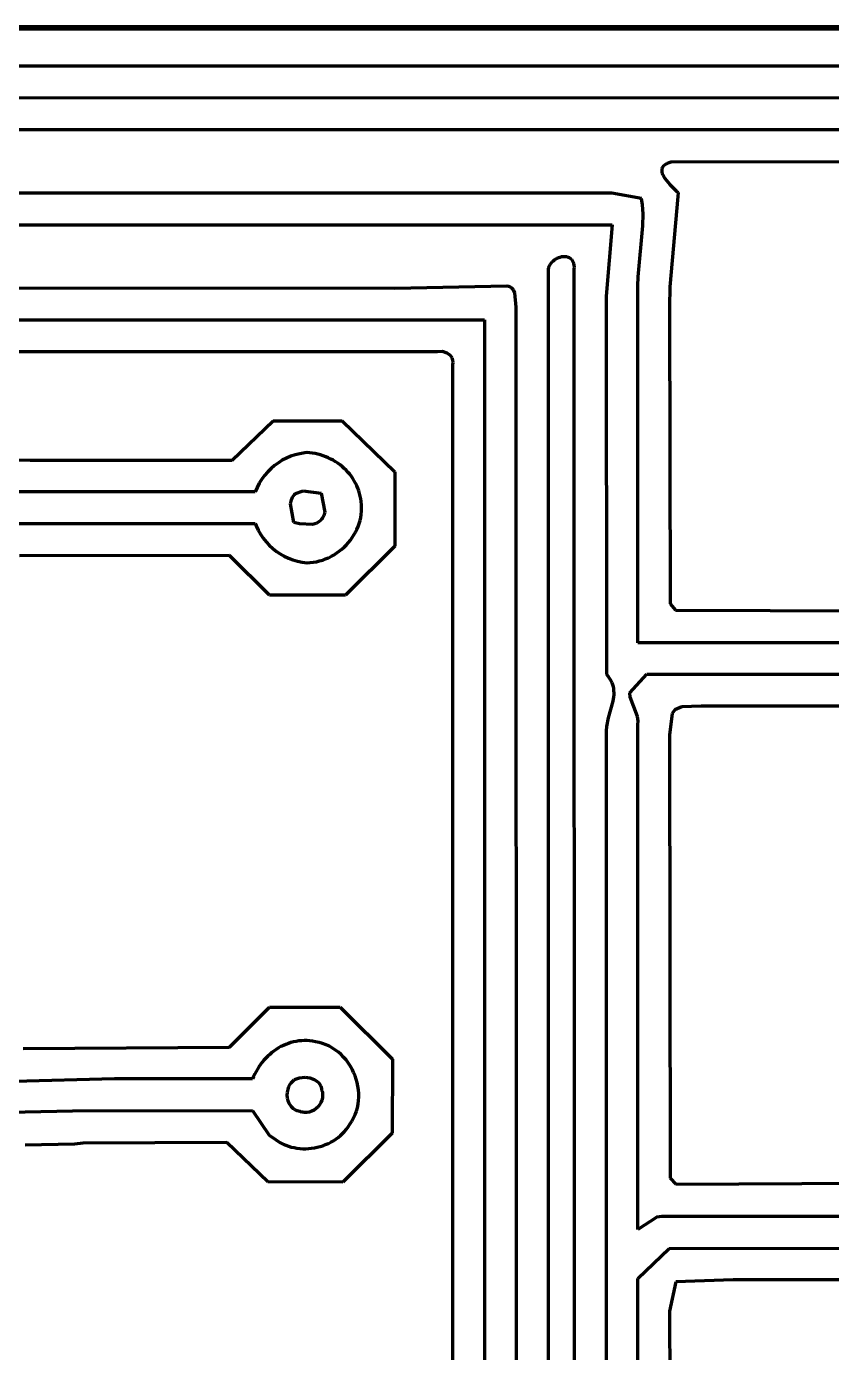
# Model space of a CAD drawing. Header units: millimetres. Extents: x 0 to 15.3, y 0 to 12.6.
# Drawn here: x 9.963 to 12.078, y 9.129 to 12.611 of the extents above; entities that cross this region are included whole.
import ezdxf

# ---------------------------------------------------------------- set-up
doc = ezdxf.new("R2010")
doc.units = ezdxf.units.MM
doc.layers.add('color#f8f8f8ff', color=7, linetype='CONTINUOUS', lineweight=100)

msp = doc.modelspace()

# ---------------------------------------------------------------- linework, layer by layer
at = {"layer": 'color#f8f8f8ff'}
for p, q in [((0, 12.6111), (15.2778, 12.6111)), ((15.2227, 12.6039), (0.0551, 12.6038)), ((7.5874, 12.5076), (13.3848, 12.5077)), ((13.2919, 12.4233), (7.6664, 12.4235)), ((7.6631, 12.3404), (13.2988, 12.3404)), ((11.6326, 12.2371), (11.6322, 12.2342)), ((11.6322, 12.2342), (11.6322, 12.2312)), ((11.6322, 12.2312), (11.6327, 12.2282)), ((11.6334, 12.2398), (11.6326, 12.2371)), ((11.6327, 12.2282), (11.6336, 12.225)), ((11.6348, 12.2425), (11.6334, 12.2398)), ((11.6336, 12.225), (11.6349, 12.2219)), ((11.6368, 12.245), (11.6348, 12.2425)), ((11.6394, 12.2474), (11.6368, 12.245)), ((11.6425, 12.2496), (11.6394, 12.2474)), ((11.6464, 12.2517), (11.6425, 12.2496)), ((11.6509, 12.2535), (11.6464, 12.2517)), ((11.6562, 12.2552), (11.6509, 12.2535)), ((12.8059, 12.2567), (11.6562, 12.2552)), ((11.6349, 12.2219), (11.6364, 12.2187)), ((11.6364, 12.2187), (11.6404, 12.2122)), ((11.6404, 12.2122), (11.6534, 12.1963)), ((11.6534, 12.1963), (11.6703, 12.1797)), ((11.5006, 12.1735), (8.8884, 12.1735)), ((11.5788, 12.159), (11.5006, 12.1735)), ((11.5812, 12.1431), (11.5788, 12.159)), ((11.6745, 12.1649), (11.6532, 11.9271)), ((11.6703, 12.1797), (11.675, 12.1753)), ((11.675, 12.1753), (11.6745, 12.1649)), ((11.583, 12.1194), (11.5812, 12.1431)), ((11.5827, 12.0878), (11.583, 12.1194)), ((9.0145, 12.0905), (11.5015, 12.0905)), ((11.5015, 12.0905), (11.4861, 11.9033)), ((11.5697, 11.9535), (11.5827, 12.0878)), ((11.3363, 11.9817), (11.3348, 11.9778)), ((11.3383, 11.9854), (11.3363, 11.9817)), ((11.3407, 11.9888), (11.3383, 11.9854)), ((11.3434, 11.992), (11.3407, 11.9888)), ((11.3464, 11.9949), (11.3434, 11.992)), ((11.3496, 11.9975), (11.3464, 11.9949)), ((11.3531, 11.9998), (11.3496, 11.9975)), ((11.3568, 12.0018), (11.3531, 11.9998)), ((11.3605, 12.0035), (11.3568, 12.0018)), ((11.3644, 12.0048), (11.3605, 12.0035)), ((11.3683, 12.0058), (11.3644, 12.0048)), ((11.3722, 12.0064), (11.3683, 12.0058)), ((11.376, 12.0066), (11.3722, 12.0064)), ((11.3798, 12.0064), (11.376, 12.0066)), ((11.3834, 12.0058), (11.3798, 12.0064)), ((11.3868, 12.0047), (11.3834, 12.0058)), ((11.39, 12.0032), (11.3868, 12.0047)), ((11.3929, 12.0013), (11.39, 12.0032)), ((11.3956, 11.9989), (11.3929, 12.0013)), ((11.3978, 11.996), (11.3956, 11.9989)), ((11.3997, 11.9926), (11.3978, 11.996)), ((11.4011, 11.9887), (11.3997, 11.9926)), ((11.402, 11.9842), (11.4011, 11.9887)), ((11.4024, 11.9792), (11.402, 11.9842)), ((11.3337, 11.9736), (11.3332, 11.9693)), ((11.3332, 11.9693), (11.3332, 11.9648)), ((11.3332, 11.9648), (11.3339, 11.9601)), ((11.3339, 11.9601), (11.3334, 2.686)), ((11.3348, 11.9778), (11.3337, 11.9736)), ((11.4023, 11.9737), (11.4024, 11.9792)), ((11.4027, 2.9988), (11.4023, 11.9737)), ((11.5692, 11.9298), (11.5697, 11.9535)), ((10.9309, 11.9234), (9.097, 11.9237)), ((11.225, 11.929), (10.9309, 11.9234)), ((11.2303, 11.9282), (11.225, 11.929)), ((11.2348, 11.9266), (11.2303, 11.9282)), ((11.2384, 11.9242), (11.2348, 11.9266)), ((11.2427, 11.9195), (11.2384, 11.9242)), ((11.2464, 11.9116), (11.2427, 11.9195)), ((11.2499, 11.8742), (11.2464, 11.9116)), ((11.5695, 10.9927), (11.5692, 11.9298)), ((11.6532, 11.9271), (11.6528, 11.8752)), ((11.4861, 11.9033), (11.4867, 10.9089)), ((9.0695, 11.8407), (11.1667, 11.8406)), ((11.1667, 11.8406), (11.1667, 2.764)), ((11.2504, 2.6468), (11.2499, 11.8742)), ((11.6528, 11.8752), (11.6541, 11.0951)), ((11.0432, 11.7568), (9.1955, 11.7562)), ((11.0563, 11.7575), (11.0432, 11.7568)), ((11.0684, 11.7536), (11.0563, 11.7575)), ((11.0767, 11.7475), (11.0684, 11.7536)), ((11.0812, 11.7407), (11.0767, 11.7475)), ((11.0832, 11.7347), (11.0812, 11.7407)), ((11.0829, 11.7232), (11.0836, 11.728)), ((11.0833, 3.6949), (11.0829, 11.7232)), ((11.0836, 11.728), (11.0832, 11.7347)), ((10.5035, 11.4722), (10.6113, 11.5755)), ((10.6113, 11.5755), (10.7923, 11.5755)), ((10.7923, 11.5755), (10.9306, 11.4412)), ((9.932, 11.473), (9.9729, 11.4722)), ((9.9729, 11.4722), (10.5035, 11.4722)), ((10.6148, 11.4581), (10.6055, 11.4501)), ((10.6247, 11.4653), (10.6148, 11.4581)), ((10.6351, 11.4718), (10.6247, 11.4653)), ((10.646, 11.4775), (10.6351, 11.4718)), ((10.6574, 11.4823), (10.646, 11.4775)), ((10.6692, 11.4862), (10.6574, 11.4823)), ((10.6813, 11.4892), (10.6692, 11.4862)), ((10.6939, 11.4913), (10.6813, 11.4892)), ((10.7002, 11.492), (10.6939, 11.4913)), ((10.7075, 11.4914), (10.7002, 11.492)), ((10.7147, 11.4905), (10.7075, 11.4914)), ((10.7218, 11.4893), (10.7147, 11.4905)), ((10.7288, 11.4877), (10.7218, 11.4893)), ((10.7358, 11.4859), (10.7288, 11.4877)), ((10.7427, 11.4836), (10.7358, 11.4859)), ((10.7494, 11.4811), (10.7427, 11.4836)), ((10.756, 11.4783), (10.7494, 11.4811)), ((10.7625, 11.4752), (10.756, 11.4783)), ((10.7688, 11.4718), (10.7625, 11.4752)), ((10.7749, 11.4681), (10.7688, 11.4718)), ((10.7809, 11.4641), (10.7749, 11.4681)), ((10.7867, 11.4599), (10.7809, 11.4641)), ((10.7922, 11.4554), (10.7867, 11.4599)), ((10.5887, 11.4321), (10.5813, 11.4221)), ((10.5967, 11.4414), (10.5887, 11.4321)), ((10.6055, 11.4501), (10.5967, 11.4414)), ((10.7976, 11.4507), (10.7922, 11.4554)), ((10.8027, 11.4458), (10.7976, 11.4507)), ((10.8076, 11.4406), (10.8027, 11.4458)), ((10.8122, 11.4352), (10.8076, 11.4406)), ((10.8165, 11.4296), (10.8122, 11.4352)), ((10.8206, 11.4237), (10.8165, 11.4296)), ((10.8243, 11.4177), (10.8206, 11.4237)), ((10.9306, 11.4412), (10.9308, 11.2463)), ((10.5637, 11.3889), (9.8261, 11.3888)), ((10.5688, 11.4005), (10.5637, 11.3889)), ((10.5746, 11.4116), (10.5688, 11.4005)), ((10.5813, 11.4221), (10.5746, 11.4116)), ((10.6695, 11.3843), (10.6901, 11.3914)), ((10.6901, 11.3914), (10.7376, 11.3858)), ((10.8278, 11.4115), (10.8243, 11.4177)), ((10.8309, 11.4051), (10.8278, 11.4115)), ((10.8337, 11.3985), (10.8309, 11.4051)), ((10.8361, 11.3917), (10.8337, 11.3985)), ((10.8382, 11.3848), (10.8361, 11.3917)), ((10.6567, 11.3574), (10.6589, 11.3678)), ((10.6651, 11.3087), (10.6567, 11.3574)), ((10.6589, 11.3678), (10.6623, 11.3752)), ((10.6623, 11.3752), (10.6674, 11.3821)), ((10.6674, 11.3821), (10.6695, 11.3843)), ((10.7376, 11.3858), (10.7464, 11.3359)), ((10.8399, 11.3778), (10.8382, 11.3848)), ((10.8412, 11.3706), (10.8399, 11.3778)), ((10.8422, 11.3633), (10.8412, 11.3706)), ((10.8431, 11.3547), (10.8422, 11.3633)), ((10.8434, 11.3462), (10.8431, 11.3547)), ((10.7388, 11.3181), (10.7352, 11.3136)), ((10.7404, 11.3202), (10.7388, 11.3181)), ((10.7439, 11.3268), (10.7404, 11.3202)), ((10.7464, 11.3359), (10.7439, 11.3268)), ((10.8393, 11.3134), (10.8411, 11.3214)), ((10.8411, 11.3214), (10.8424, 11.3296)), ((10.8424, 11.3296), (10.8432, 11.3379)), ((10.8432, 11.3379), (10.8434, 11.3462)), ((9.826, 11.3056), (10.5637, 11.3056)), ((10.5637, 11.3056), (10.5661, 11.2997)), ((10.5661, 11.2997), (10.5716, 11.2884)), ((10.5716, 11.2884), (10.5779, 11.2775)), ((10.6807, 11.3049), (10.6651, 11.3087)), ((10.7142, 11.303), (10.6807, 11.3049)), ((10.7243, 11.306), (10.7142, 11.303)), ((10.7312, 11.31), (10.7243, 11.306)), ((10.7352, 11.3136), (10.7312, 11.31)), ((10.8274, 11.2829), (10.8311, 11.2902)), ((10.8311, 11.2902), (10.8343, 11.2978)), ((10.8343, 11.2978), (10.837, 11.3055)), ((10.837, 11.3055), (10.8393, 11.3134)), ((10.5779, 11.2775), (10.5849, 11.2673)), ((10.5849, 11.2673), (10.5926, 11.2577)), ((10.5926, 11.2577), (10.601, 11.2486)), ((10.601, 11.2486), (10.61, 11.2403)), ((10.7975, 11.2439), (10.8034, 11.2497)), ((10.8034, 11.2497), (10.8089, 11.2558)), ((10.8089, 11.2558), (10.8141, 11.2622)), ((10.8141, 11.2622), (10.8189, 11.2689)), ((10.8189, 11.2689), (10.8234, 11.2758)), ((10.8234, 11.2758), (10.8274, 11.2829)), ((10.4962, 11.2222), (9.9447, 11.2206)), ((10.6011, 11.1175), (10.4962, 11.2222)), ((10.61, 11.2403), (10.6196, 11.2327)), ((10.6196, 11.2327), (10.6298, 11.2258)), ((10.6298, 11.2258), (10.6404, 11.2197)), ((10.6404, 11.2197), (10.6516, 11.2145)), ((10.6516, 11.2145), (10.6631, 11.2101)), ((10.749, 11.2128), (10.7566, 11.2161)), ((10.7566, 11.2161), (10.764, 11.2198)), ((10.764, 11.2198), (10.7712, 11.2239)), ((10.7712, 11.2239), (10.7782, 11.2284)), ((10.7782, 11.2284), (10.7849, 11.2332)), ((10.7849, 11.2332), (10.7914, 11.2384)), ((10.7914, 11.2384), (10.7975, 11.2439)), ((10.9308, 11.2463), (10.8014, 11.1173)), ((10.6631, 11.2101), (10.6751, 11.2066)), ((10.6751, 11.2066), (10.6875, 11.204)), ((10.6875, 11.204), (10.7001, 11.2025)), ((10.7001, 11.2025), (10.7086, 11.203)), ((10.7086, 11.203), (10.7169, 11.204)), ((10.7169, 11.204), (10.7251, 11.2055)), ((10.7251, 11.2055), (10.7332, 11.2075)), ((10.7332, 11.2075), (10.7412, 11.2099)), ((10.7412, 11.2099), (10.749, 11.2128)), ((10.8014, 11.1173), (10.6011, 11.1175)), ((11.6541, 11.0951), (11.6681, 11.0781)), ((11.6681, 11.0781), (12.2084, 11.0763)), ((13.1738, 10.9929), (11.5695, 10.9927)), ((11.4867, 10.9089), (11.4911, 10.9037)), ((11.4911, 10.9037), (11.4949, 10.8985)), ((11.548, 10.8614), (11.5929, 10.91)), ((11.5929, 10.91), (13.1738, 10.9099)), ((11.4949, 10.8985), (11.498, 10.8933)), ((11.498, 10.8933), (11.5005, 10.888)), ((11.5005, 10.888), (11.5025, 10.8827)), ((11.5025, 10.8827), (11.504, 10.8774)), ((11.504, 10.8774), (11.5051, 10.8721)), ((11.5051, 10.8721), (11.5057, 10.8668)), ((11.5057, 10.8668), (11.5059, 10.8614)), ((11.5036, 10.8396), (11.4917, 10.7953)), ((11.5053, 10.8506), (11.5036, 10.8396)), ((11.5058, 10.856), (11.5053, 10.8506)), ((11.5059, 10.8614), (11.5058, 10.856)), ((11.5491, 10.8494), (11.548, 10.8614)), ((11.568, 10.7988), (11.5491, 10.8494)), ((11.5699, 10.787), (11.568, 10.7988)), ((11.6596, 10.8068), (11.6527, 10.7502)), ((11.6667, 10.8168), (11.6596, 10.8068)), ((11.6846, 10.8243), (11.6667, 10.8168)), ((11.7359, 10.8265), (11.6846, 10.8243)), ((12.9862, 10.8263), (11.7359, 10.8265)), ((11.4869, 10.7727), (11.4858, 10.7613)), ((11.4858, 10.7613), (11.4858, 10.7557)), ((11.4917, 10.7953), (11.4869, 10.7727)), ((11.5692, 9.4514), (11.5694, 10.7777)), ((11.5694, 10.7777), (11.5699, 10.787)), ((11.4858, 10.7557), (11.4861, 10.75)), ((11.4861, 10.75), (11.4862, 3.1118)), ((11.6527, 10.7502), (11.654, 9.5868)), ((10.4962, 9.9306), (10.6016, 10.0355)), ((10.6016, 10.0355), (10.7875, 10.0354)), ((10.7875, 10.0354), (10.9242, 9.8989)), ((9.954, 9.9266), (10.4962, 9.9306)), ((10.6253, 9.9284), (10.6193, 9.9246)), ((10.6315, 9.9319), (10.6253, 9.9284)), ((10.6379, 9.9351), (10.6315, 9.9319)), ((10.6444, 9.9379), (10.6379, 9.9351)), ((10.651, 9.9404), (10.6444, 9.9379)), ((10.6578, 9.9426), (10.651, 9.9404)), ((10.6646, 9.9444), (10.6578, 9.9426)), ((10.6716, 9.9458), (10.6646, 9.9444)), ((10.6786, 9.9469), (10.6716, 9.9458)), ((10.6858, 9.9475), (10.6786, 9.9469)), ((10.6929, 9.9478), (10.6858, 9.9475)), ((10.7002, 9.9476), (10.6929, 9.9478)), ((10.7075, 9.947), (10.7002, 9.9476)), ((10.7148, 9.9459), (10.7075, 9.947)), ((10.7221, 9.9444), (10.7148, 9.9459)), ((10.7318, 9.9426), (10.7221, 9.9444)), ((10.7411, 9.9401), (10.7318, 9.9426)), ((10.7501, 9.9368), (10.7411, 9.9401)), ((10.7588, 9.9328), (10.7501, 9.9368)), ((10.7671, 9.9282), (10.7588, 9.9328)), ((10.775, 9.923), (10.7671, 9.9282)), ((10.5822, 9.8909), (10.5778, 9.8851)), ((10.5868, 9.8964), (10.5822, 9.8909)), ((10.5917, 9.9017), (10.5868, 9.8964)), ((10.5968, 9.9068), (10.5917, 9.9017)), ((10.6021, 9.9116), (10.5968, 9.9068)), ((10.6077, 9.9162), (10.6021, 9.9116)), ((10.6134, 9.9206), (10.6077, 9.9162)), ((10.6193, 9.9246), (10.6134, 9.9206)), ((10.7825, 9.9172), (10.775, 9.923)), ((10.7896, 9.9109), (10.7825, 9.9172)), ((10.7963, 9.9042), (10.7896, 9.9109)), ((10.8025, 9.897), (10.7963, 9.9042)), ((10.8082, 9.8893), (10.8025, 9.897)), ((10.9242, 9.8989), (10.9237, 9.7046)), ((10.5628, 9.8605), (10.5598, 9.8539)), ((10.5661, 9.8669), (10.5628, 9.8605)), ((10.5698, 9.8731), (10.5661, 9.8669)), ((10.5736, 9.8792), (10.5698, 9.8731)), ((10.5778, 9.8851), (10.5736, 9.8792)), ((10.8135, 9.8814), (10.8082, 9.8893)), ((10.8183, 9.873), (10.8135, 9.8814)), ((10.8225, 9.8644), (10.8183, 9.873)), ((10.8262, 9.8556), (10.8225, 9.8644)), ((10.8294, 9.8466), (10.8262, 9.8556)), ((10.1945, 9.8472), (9.931, 9.8399)), ((10.5571, 9.8472), (10.1945, 9.8472)), ((10.5598, 9.8539), (10.5571, 9.8472)), ((10.6501, 9.8197), (10.6526, 9.8268)), ((10.6526, 9.8268), (10.6561, 9.8334)), ((10.6561, 9.8334), (10.6582, 9.8365)), ((10.6582, 9.8365), (10.6606, 9.8393)), ((10.6606, 9.8393), (10.6633, 9.8419)), ((10.6633, 9.8419), (10.6663, 9.8443)), ((10.6663, 9.8443), (10.6695, 9.8463)), ((10.6695, 9.8463), (10.6805, 9.8501)), ((10.6805, 9.8501), (10.6954, 9.8515)), ((10.6954, 9.8515), (10.7073, 9.85)), ((10.7073, 9.85), (10.7184, 9.846)), ((10.7184, 9.846), (10.7257, 9.8413)), ((10.7257, 9.8413), (10.7298, 9.8375)), ((10.7298, 9.8375), (10.7333, 9.8329)), ((10.7333, 9.8329), (10.7361, 9.8278)), ((10.7361, 9.8278), (10.7379, 9.8219)), ((10.7379, 9.8219), (10.7385, 9.8188)), ((10.8319, 9.8373), (10.8294, 9.8466)), ((10.8339, 9.828), (10.8319, 9.8373)), ((10.8353, 9.8186), (10.8339, 9.828)), ((10.6483, 9.8046), (10.6487, 9.8122)), ((10.649, 9.797), (10.6483, 9.8046)), ((10.6487, 9.8122), (10.6501, 9.8197)), ((10.6507, 9.7897), (10.649, 9.797)), ((10.6533, 9.7828), (10.6507, 9.7897)), ((10.739, 9.7912), (10.7365, 9.785)), ((10.7385, 9.8188), (10.7396, 9.8152)), ((10.7406, 9.7978), (10.739, 9.7912)), ((10.7396, 9.8152), (10.7404, 9.8117)), ((10.7404, 9.8117), (10.7411, 9.8047)), ((10.7411, 9.8047), (10.7406, 9.7978)), ((10.8344, 9.7808), (10.8357, 9.7901)), ((10.8361, 9.8091), (10.8353, 9.8186)), ((10.8357, 9.7901), (10.8362, 9.7996)), ((10.8362, 9.7996), (10.8361, 9.8091)), ((9.8123, 9.7571), (10.0839, 9.7636)), ((10.0839, 9.7636), (10.5571, 9.7639)), ((10.5571, 9.7639), (10.6006, 9.6996)), ((10.6571, 9.7765), (10.6533, 9.7828)), ((10.6593, 9.7736), (10.6571, 9.7765)), ((10.6618, 9.771), (10.6593, 9.7736)), ((10.6645, 9.7686), (10.6618, 9.771)), ((10.6675, 9.7665), (10.6645, 9.7686)), ((10.6707, 9.7647), (10.6675, 9.7665)), ((10.6742, 9.7632), (10.6707, 9.7647)), ((10.6779, 9.7621), (10.6742, 9.7632)), ((10.6819, 9.7613), (10.6779, 9.7621)), ((10.6854, 9.7602), (10.6819, 9.7613)), ((10.6889, 9.7595), (10.6854, 9.7602)), ((10.6925, 9.7591), (10.6889, 9.7595)), ((10.6994, 9.7591), (10.6925, 9.7591)), ((10.7061, 9.7602), (10.6994, 9.7591)), ((10.7125, 9.7624), (10.7061, 9.7602)), ((10.7185, 9.7654), (10.7125, 9.7624)), ((10.724, 9.7693), (10.7185, 9.7654)), ((10.7289, 9.7739), (10.724, 9.7693)), ((10.7331, 9.7792), (10.7289, 9.7739)), ((10.7365, 9.785), (10.7331, 9.7792)), ((10.8225, 9.7447), (10.8266, 9.7534)), ((10.8266, 9.7534), (10.8299, 9.7623)), ((10.8299, 9.7623), (10.8325, 9.7715)), ((10.8325, 9.7715), (10.8344, 9.7808)), ((10.8035, 9.7152), (10.808, 9.7215)), ((10.808, 9.7215), (10.8121, 9.7281)), ((10.8121, 9.7281), (10.8177, 9.7362)), ((10.8177, 9.7362), (10.8225, 9.7447)), ((10.6006, 9.6996), (10.6172, 9.6876)), ((10.6172, 9.6876), (10.6236, 9.6833)), ((10.6236, 9.6833), (10.6303, 9.6795)), ((10.7629, 9.6809), (10.7695, 9.6847)), ((10.7695, 9.6847), (10.7759, 9.6889)), ((10.7759, 9.6889), (10.782, 9.6934)), ((10.782, 9.6934), (10.7878, 9.6983)), ((10.7878, 9.6983), (10.7934, 9.7036)), ((10.7934, 9.7036), (10.7986, 9.7092)), ((10.9237, 9.7046), (10.7944, 9.5759)), ((10.7986, 9.7092), (10.8035, 9.7152)), ((10.0895, 9.6756), (9.9596, 9.673)), ((10.111, 9.6785), (10.0895, 9.6756)), ((10.4897, 9.6805), (10.111, 9.6785)), ((10.5973, 9.5772), (10.4897, 9.6805)), ((10.6303, 9.6795), (10.6372, 9.676)), ((10.6372, 9.676), (10.6442, 9.6731)), ((10.6442, 9.6731), (10.6514, 9.6705)), ((10.6514, 9.6705), (10.6588, 9.6683)), ((10.6588, 9.6683), (10.6662, 9.6666)), ((10.6662, 9.6666), (10.6737, 9.6653)), ((10.6737, 9.6653), (10.6814, 9.6644)), ((10.6814, 9.6644), (10.689, 9.6639)), ((10.689, 9.6639), (10.6967, 9.6639)), ((10.6967, 9.6639), (10.7044, 9.6642)), ((10.7044, 9.6642), (10.712, 9.6649)), ((10.712, 9.6649), (10.7196, 9.6661)), ((10.7196, 9.6661), (10.7271, 9.6676)), ((10.7271, 9.6676), (10.7346, 9.6695)), ((10.7346, 9.6695), (10.7419, 9.6718)), ((10.7419, 9.6718), (10.749, 9.6745)), ((10.749, 9.6745), (10.7561, 9.6775)), ((10.7561, 9.6775), (10.7629, 9.6809)), ((10.7944, 9.5759), (10.5973, 9.5772)), ((11.654, 9.5868), (11.6695, 9.5707)), ((11.6695, 9.5707), (12.2565, 9.5737)), ((11.6188, 9.4838), (11.5692, 9.4514)), ((11.6323, 9.4858), (11.6188, 9.4838)), ((11.6381, 9.4855), (11.6323, 9.4858)), ((13.1667, 9.4861), (11.6381, 9.4855)), ((11.6515, 9.402), (13.1667, 9.4028)), ((11.5692, 9.3229), (11.6515, 9.402)), ((11.5694, 7.9674), (11.5692, 9.3229)), ((11.6693, 9.3145), (11.6527, 9.2369)), ((11.8196, 9.3194), (11.6693, 9.3145)), ((13.0425, 9.3194), (11.8196, 9.3194)), ((11.6527, 9.2369), (11.654, 8.0868))]:
    msp.add_line(p, q, dxfattribs=at)

doc.saveas('drawing.dxf')
